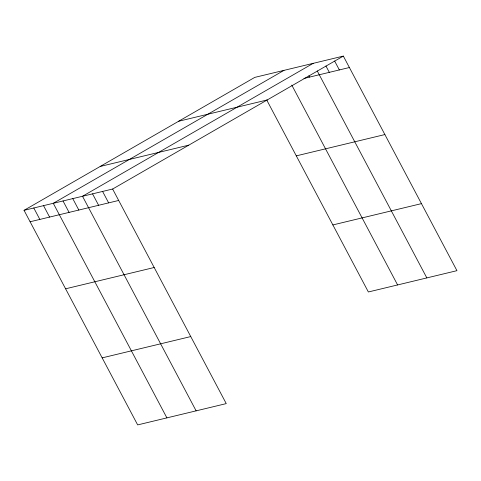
<?xml version="1.0" encoding="UTF-8"?>
<svg xmlns="http://www.w3.org/2000/svg" width="481" height="481" viewBox="0 0 481 481"><rect width="100%" height="100%" fill="white"/><g stroke="black" fill="none" stroke-linecap="round" stroke-linejoin="round"><path stroke-width="0.72" d="M24.05 210.329L112.632 189.027L226.25 403.607L137.662 424.909L24.05 210.329L254.75 77.393L343.338 56.091L456.95 270.671L368.368 291.973L266.781 100.108M283.982 70.358L53.283 203.301L166.895 417.881M313.215 63.33L82.516 196.272L196.128 410.852M112.632 189.027L343.338 56.091M303.956 78.445L349.386 67.52M178.619 121.26L267.202 99.958M100.18 166.462L188.762 145.16M296.302 155.862L384.884 134.56M30.105 221.765L118.687 200.463M65.596 288.804L154.185 267.502M332.87 224.934L421.452 203.631M102.17 357.87L190.753 336.568M334.644 61.045L339.352 69.937M325.95 65.999L329.311 72.348M317.256 70.954L426.833 277.91M308.856 75.836L309.523 77.104M291.793 85.113L397.601 284.944M102.591 191.444L108.646 202.874M92.556 193.855L98.605 205.291M72.769 198.617L78.824 210.047M63.029 200.956L69.078 212.392M43.537 205.646L49.591 217.075M33.796 207.99L39.845 219.42"/></g></svg>
